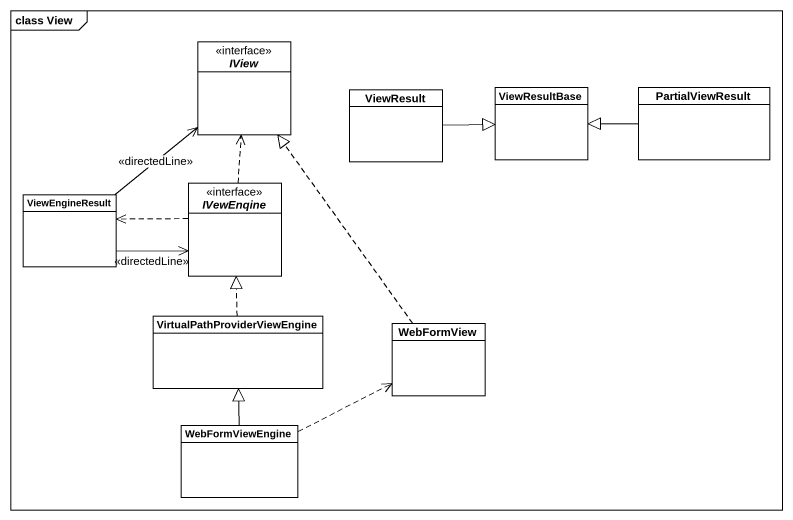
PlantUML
@startuml
mainframe class View
hide circle
hide empty members
interface IView <<interface>>
class ViewResult
class ViewResultBase
class PartialViewResult
class ViewEngineResult
interface IVewEnqine <<interface>>
class "VirtualPathProviderViewEngine" as VirtualPathProviderViewEngin
class WebFormView
class WebFormViewEngine
ViewResult -right-|> ViewResultBase
PartialViewResult -left-|> ViewResultBase
ViewEngineResult -up-> IView : <<directedLine>>
ViewEngineResult -right-> IVewEnqine : <<directedLine>>
IVewEnqine .up.> IView
IVewEnqine .left.> ViewEngineResult
VirtualPathProviderViewEngin .up.|> IVewEnqine
WebFormView .up.|> IView
WebFormViewEngine -up-|> VirtualPathProviderViewEngin
WebFormViewEngine .right.> WebFormView
@enduml
